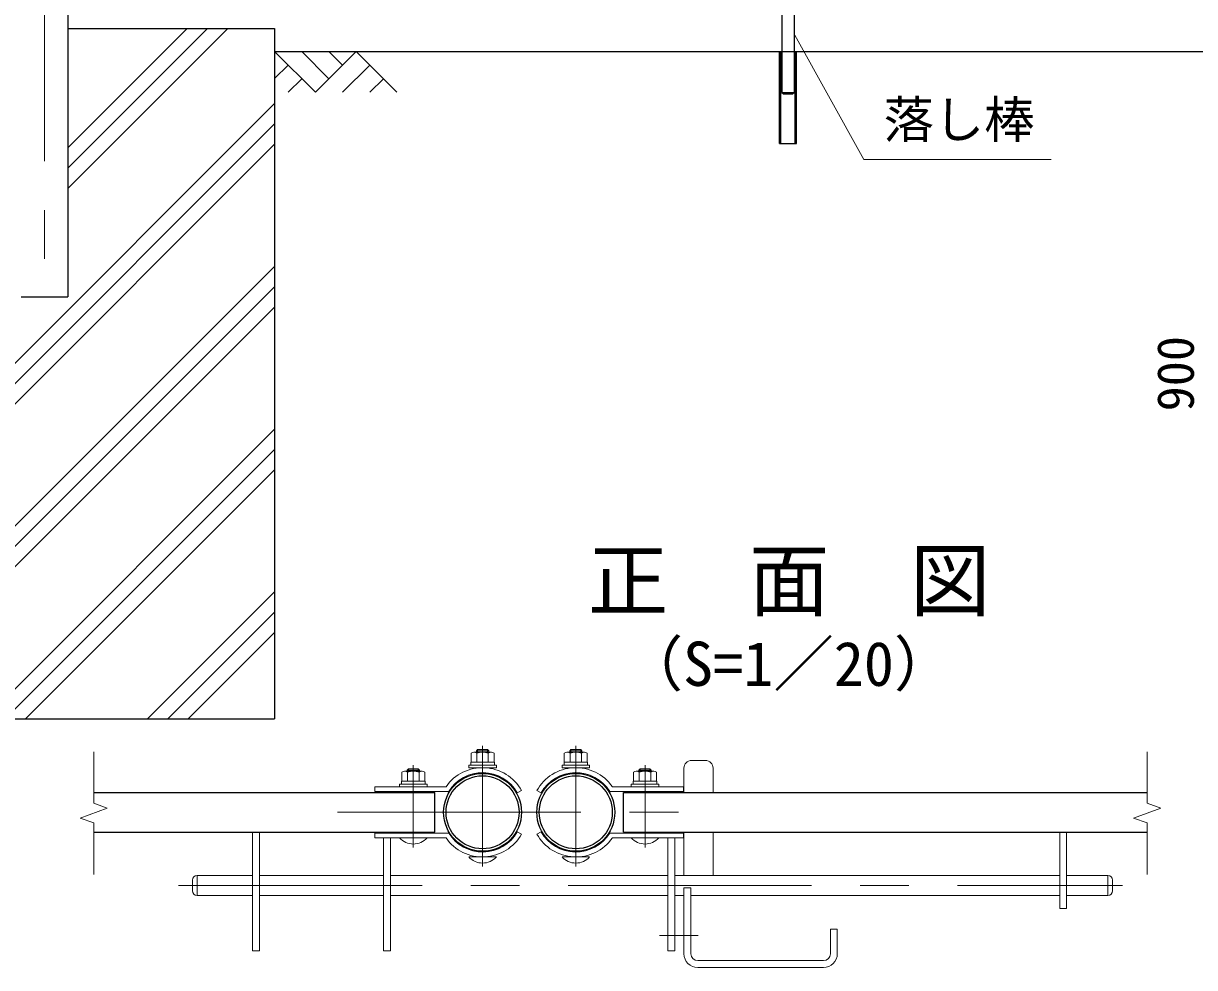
# Model space of a CAD drawing. Units: millimetres, scale not verified. Extents: x -4200 to 4200, y -2970 to 2970.
# Drawn here: x -513 to 1015, y -1881 to -650 of the extents above; entities that cross this region are included whole.
import ezdxf
from ezdxf.enums import TextEntityAlignment as Align

# ---------------------------------------------------------------- set-up
doc = ezdxf.new("R2010")
doc.units = ezdxf.units.MM
doc.header["$LTSCALE"] = 10
doc.linetypes.add('USER1', pattern=[50.8, 31.75, -6.35, 6.35, -6.35])
for name, color, linetype, lineweight in [('0-0_D-STR1', 1, 'Continuous', 25), ('0-1_D-STR3', 3, 'Continuous', 13), ('0-2_D-STR-DIM', 7, 'Continuous', 13), ('0-5_D-BMK', 2, 'USER1', 13), ('0-6_D-STR-TXT', 7, 'Continuous', 13), ('0-7_D-DCR-HCH', 7, 'Continuous', 13), ('0-8_D-BGD', 7, 'Continuous', 25), ('0-9_D-STR4', 7, 'Continuous', 25), ('0-B_D-TTL-TXT', 7, 'Continuous', 25)]:
    doc.layers.add(name, color=color, linetype=linetype, lineweight=lineweight)
doc.styles.add('ＭＳ ゴシック', font='')
doc.styles.get('ＭＳ ゴシック').set_extended_font_data('MS Gothic')

msp = doc.modelspace()

# ---------------------------------------------------------------- linework, layer by layer
at = {"layer": '0-0_D-STR1'}
for p, q in [((-454.93, -636.54), (-454.93, -1006.54)), ((-515.43, -1006.54), (-454.93, -1006.54)), ((-420.9, -1652.41), (23.9, -1652.41)), ((23.9, -1704.41), (23.9, -1652.41)), ((269.9, -1704.41), (269.9, -1652.41)), ((269.9, -1652.41), (952.81, -1652.41)), ((-420.9, -1704.41), (23.9, -1704.41)), ((269.9, -1704.41), (952.81, -1704.41))]:
    msp.add_line(p, q, dxfattribs=at)
for centre, radius in [((86.1, -1678.41), 50.8), ((86.1, -1678.41), 47.6), ((207.7, -1678.41), 50.8), ((207.7, -1678.41), 47.6)]:
    msp.add_circle(centre, radius, dxfattribs=at)
at = {"layer": '0-1_D-STR3', "lineweight": 25}
for p, q in [((476.42, -553.04), (476.42, -739.84)), ((492.42, -553.04), (492.42, -739.84)), ((476.42, -739.84), (478.42, -741.84)), ((476.42, -739.84), (492.42, -739.84)), ((478.42, -741.84), (490.42, -741.84))]:
    msp.add_line(p, q, dxfattribs=at)
at = {"layer": '0-1_D-STR3'}
for p, q in [((71.1, -1613.01), (71.1, -1601.41)), ((97.65, -1600.01), (74.56, -1600.01)), ((78.1, -1600.01), (78.1, -1598.21)), ((78.6, -1613.01), (78.6, -1601.41)), ((92.5, -1596.61), (79.7, -1596.61)), ((79.7, -1600.01), (79.7, -1596.61)), ((92.5, -1600.01), (92.5, -1596.61)), ((94.1, -1598.21), (92.5, -1596.61)), ((93.6, -1613.01), (93.6, -1601.41)), ((94.1, -1600.01), (94.1, -1598.21)), ((101.1, -1613.01), (101.1, -1601.41)), ((192.7, -1613.01), (192.7, -1601.41)), ((196.14, -1600.01), (219.23, -1600.01)), ((199.7, -1598.21), (201.3, -1596.61)), ((199.7, -1600.01), (199.7, -1598.21)), ((200.2, -1613.01), (200.2, -1601.41)), ((201.3, -1596.61), (214.1, -1596.61)), ((201.3, -1600.01), (201.3, -1596.61)), ((214.1, -1600.01), (214.1, -1596.61)), ((215.2, -1613.01), (215.2, -1601.41)), ((215.7, -1600.01), (215.7, -1598.21)), ((222.7, -1613.01), (222.7, -1601.41)), ((70.7, -1613.01), (101.5, -1613.01)), ((70.7, -1617.01), (70.7, -1613.01)), ((70.7, -1617.01), (101.5, -1617.01)), ((101.1, -1613.01), (71.1, -1613.01)), ((101.5, -1617.01), (101.5, -1613.01)), ((223.1, -1613.01), (192.3, -1613.01)), ((192.3, -1617.01), (192.3, -1613.01)), ((223.1, -1617.01), (192.3, -1617.01)), ((192.7, -1613.01), (222.7, -1613.01)), ((223.1, -1617.01), (223.1, -1613.01)), ((358.7, -1610.81), (376.7, -1610.81)), ((-19.2, -1637.81), (-19.2, -1626.21)), ((7.35, -1624.81), (-15.74, -1624.81)), ((-12.2, -1624.81), (-12.2, -1623.41)), ((-11.7, -1637.81), (-11.7, -1626.21)), ((2.2, -1621.81), (-10.6, -1621.81)), ((-10.6, -1624.81), (-10.6, -1621.81)), ((2.2, -1624.81), (2.2, -1621.81)), ((3.8, -1623.41), (2.2, -1621.81)), ((3.3, -1637.81), (3.3, -1626.21)), ((3.8, -1624.81), (3.8, -1623.41)), ((10.8, -1637.81), (10.8, -1626.21)), ((283, -1637.81), (283, -1626.21)), ((286.44, -1624.81), (309.53, -1624.81)), ((290, -1623.41), (291.6, -1621.81)), ((290, -1624.81), (290, -1623.41)), ((290.5, -1637.81), (290.5, -1626.21)), ((291.6, -1621.81), (304.4, -1621.81)), ((291.6, -1624.81), (291.6, -1621.81)), ((304.4, -1624.81), (304.4, -1621.81)), ((305.5, -1637.81), (305.5, -1626.21)), ((306, -1624.81), (306, -1623.41)), ((313, -1637.81), (313, -1626.21)), ((348.7, -1620.81), (348.7, -1652.41)), ((386.7, -1620.81), (386.7, -1652.41)), ((-54.2, -1645.01), (-54.2, -1651.41)), ((38.43, -1645.01), (-54.2, -1645.01)), ((-19.6, -1637.81), (11.2, -1637.81)), ((-19.6, -1641.81), (-19.6, -1637.81)), ((-19.6, -1641.81), (11.2, -1641.81)), ((10.8, -1637.81), (-19.2, -1637.81)), ((11.2, -1641.81), (11.2, -1637.81)), ((255.36, -1645.01), (348, -1645.01)), ((313.4, -1637.81), (282.6, -1637.81)), ((282.6, -1641.81), (282.6, -1637.81)), ((313.4, -1641.81), (282.6, -1641.81)), ((283, -1637.81), (313, -1637.81)), ((313.4, -1641.81), (313.4, -1637.81)), ((348, -1645.01), (348, -1651.41)), ((41.89, -1651.41), (-54.2, -1651.41)), ((136.9, -1650.01), (131.31, -1653.14)), ((156.9, -1650.01), (162.48, -1653.14)), ((251.9, -1651.41), (348, -1651.41)), ((-204.9, -1704.41), (-204.9, -1858.81)), ((-54.2, -1711.81), (-54.2, -1705.41)), ((41.89, -1705.41), (-54.2, -1705.41)), ((-15.5, -1705.01), (-14.47, -1704.41)), ((-15.5, -1705.41), (-15.5, -1705.01)), ((7.1, -1705.01), (6.06, -1704.41)), ((7.1, -1705.41), (7.1, -1705.01)), ((136.9, -1706.82), (131.31, -1703.69)), ((156.9, -1706.82), (162.48, -1703.69)), ((251.9, -1705.41), (348, -1705.41)), ((286.7, -1705.01), (287.73, -1704.41)), ((286.7, -1705.41), (286.7, -1705.01)), ((309.3, -1705.01), (308.26, -1704.41)), ((309.3, -1705.41), (309.3, -1705.01)), ((327.7, -1704.41), (327.7, -1705.41)), ((336.7, -1704.41), (336.7, -1705.41)), ((348, -1711.81), (348, -1705.41)), ((348.7, -1704.41), (348.7, -1760.81)), ((386.7, -1704.41), (386.7, -1760.81)), ((838.7, -1704.41), (838.7, -1803.81)), ((847.7, -1704.41), (847.7, -1803.81)), ((38.43, -1711.81), (-54.2, -1711.81)), ((-42.9, -1711.81), (-42.9, -1858.81)), ((13.8, -1711.81), (-22.2, -1711.81)), ((255.36, -1711.81), (348, -1711.81)), ((280, -1711.81), (316, -1711.81)), ((336.7, -1711.81), (336.7, -1858.81)), ((104.1, -1736.61), (68.1, -1736.61)), ((74.8, -1736.61), (74.8, -1735.51)), ((97.4, -1736.61), (97.4, -1735.51)), ((189.7, -1736.61), (225.7, -1736.61)), ((196.4, -1736.61), (196.4, -1735.51)), ((219, -1736.61), (219, -1735.51)), ((-292.3, -1766.81), (-292.3, -1780.81)), ((-286.3, -1760.81), (-213.9, -1760.81)), ((-286.3, -1760.81), (-286.3, -1786.81)), ((-204.9, -1760.81), (-42.9, -1760.81)), ((-33.9, -1760.81), (327.7, -1760.81)), ((336.7, -1760.81), (838.7, -1760.81)), ((847.7, -1760.81), (901.7, -1760.81)), ((901.7, -1760.81), (901.7, -1786.81)), ((907.7, -1766.81), (907.7, -1780.81)), ((-286.3, -1786.81), (-213.9, -1786.81)), ((-204.9, -1786.81), (-42.9, -1786.81)), ((-33.9, -1786.81), (327.7, -1786.81)), ((336.7, -1786.81), (348.7, -1786.81)), ((348.7, -1776.81), (348.7, -1862.81)), ((348.7, -1776.81), (357.7, -1776.81)), ((357.7, -1776.81), (357.7, -1862.81)), ((357.7, -1786.81), (838.7, -1786.81)), ((847.7, -1786.81), (901.7, -1786.81)), ((838.7, -1803.81), (847.7, -1803.81)), ((539.7, -1830.81), (539.7, -1862.81)), ((539.7, -1830.81), (548.7, -1830.81)), ((548.7, -1830.81), (548.7, -1862.81)), ((366.7, -1871.81), (530.7, -1871.81)), ((366.7, -1880.81), (530.7, -1880.81))]:
    msp.add_line(p, q, dxfattribs=at)
at = {"layer": '0-1_D-STR3', "lineweight": 25}
msp.add_lwpolyline([(478.42, -741.84), (490.42, -741.84), (492.42, -739.84)], dxfattribs=at)
at = {"layer": '0-1_D-STR3'}
for points in [[(94.1, -1598.21), (78.1, -1598.21), (79.7, -1596.61)], [(199.7, -1598.21), (215.7, -1598.21), (214.1, -1596.61)], [(3.8, -1623.41), (-12.2, -1623.41), (-10.6, -1621.81)], [(290, -1623.41), (306, -1623.41), (304.4, -1621.81)], [(-213.9, -1704.41), (-213.9, -1858.81), (-204.9, -1858.81)], [(-33.9, -1711.81), (-33.9, -1858.81), (-42.9, -1858.81)], [(327.7, -1711.81), (327.7, -1858.81), (336.7, -1858.81)]]:
    msp.add_lwpolyline(points, dxfattribs=at)
for points in [[(104.1, -1617.01), (104.1, -1620.21), (68.1, -1620.21), (68.1, -1617.01)], [(189.7, -1617.01), (189.7, -1620.21), (225.7, -1620.21), (225.7, -1617.01)], [(13.8, -1641.81), (13.8, -1645.01), (-22.2, -1645.01), (-22.2, -1641.81)], [(280, -1641.81), (280, -1645.01), (316, -1645.01), (316, -1641.81)]]:
    msp.add_lwpolyline(points, close=True, dxfattribs=at)
for centre, radius, start, end in [((74.85, -1605.71), 5.7, 48.86505, 131.13495), ((86.1, -1620.8), 20.79, 68.85295, 111.14705), ((97.35, -1605.7), 5.7, 48.83491, 131.16509), ((196.45, -1605.7), 5.7, 48.83491, 131.16509), ((207.7, -1620.8), 20.79, 68.85295, 111.14705), ((218.95, -1605.71), 5.7, 48.86505, 131.13495), ((358.7, -1620.81), 10, 90, 180), ((376.7, -1620.81), 10, 0, 90), ((-15.45, -1630.51), 5.7, 48.86505, 131.13495), ((-4.2, -1645.6), 20.79, 68.85295, 111.14705), ((7.05, -1630.5), 5.7, 48.83491, 131.16509), ((86.1, -1678.41), 58.2, 29.2082, 144.97854), ((86.1, -1678.41), 51.8, 29.2082, 148.58483), ((207.7, -1678.41), 58.2, 35.02146, 150.7918), ((207.7, -1678.41), 51.8, 31.41517, 150.7918), ((286.75, -1630.5), 5.7, 48.83491, 131.16509), ((298, -1645.6), 20.79, 68.85295, 111.14705), ((309.25, -1630.51), 5.7, 48.86505, 131.13495), ((-9.85, -1717.82), 13.99, 106.71589, 113.81332), ((-9.85, -1717.82), 13.99, 66.18668, 73.28411), ((1.45, -1717.71), 13.9, 106.90112, 113.9872), ((1.45, -1717.71), 13.9, 66.0128, 73.09888), ((86.1, -1678.41), 58.2, 215.02146, 330.7918), ((86.1, -1678.41), 51.8, 211.41517, 330.7918), ((207.7, -1678.41), 58.2, 209.2082, 324.97854), ((207.7, -1678.41), 51.8, 209.2082, 328.58483), ((292.35, -1717.71), 13.9, 106.90112, 113.9872), ((292.35, -1717.71), 13.9, 66.0128, 73.09888), ((303.65, -1717.82), 13.99, 106.71589, 113.81332), ((303.65, -1717.82), 13.99, 66.18668, 73.28411), ((-4.2, -1695.56), 24.25, 222.07502, 317.92498), ((298, -1695.56), 24.25, 222.07502, 317.92498), ((86.1, -1720.36), 24.25, 222.07502, 317.92498), ((207.7, -1720.36), 24.25, 222.07502, 317.92498), ((-286.3, -1766.81), 6, 90, 180), ((901.7, -1766.81), 6, 0, 90), ((-286.3, -1780.81), 6, 180, 270), ((901.7, -1780.81), 6, 270, 0), ((366.7, -1862.81), 18, 180, 270), ((366.7, -1862.81), 9, 180, 270), ((530.7, -1862.81), 9, 270, 0), ((530.7, -1862.81), 18, 270, 0)]:
    msp.add_arc(centre, radius, start, end, dxfattribs=at)
at = {"layer": '0-2_D-STR-DIM'}
for p, q in [((-420.9, -1666.59), (-420.9, -1599.41)), ((952.81, -1666.59), (952.81, -1599.41)), ((-438.52, -1685.83), (-403.28, -1673)), ((-403.28, -1673), (-420.9, -1666.59)), ((935.19, -1685.83), (970.43, -1673)), ((970.43, -1673), (952.81, -1666.59)), ((-420.9, -1692.24), (-438.52, -1685.83)), ((-420.9, -1759.41), (-420.9, -1692.24)), ((952.81, -1692.24), (935.19, -1685.83)), ((952.81, -1759.41), (952.81, -1692.24))]:
    msp.add_line(p, q, dxfattribs=at)
at = {"layer": '0-5_D-BMK'}
for p, q in [((-485.18, 1519.74), (-485.18, -1017.12)), ((86.1, -1748.95), (86.1, -1591.59)), ((207.7, -1748.95), (207.7, -1591.59)), ((-4.2, -1724.15), (-4.2, -1616.79)), ((298, -1724.15), (298, -1616.79)), ((-103.1, -1678.41), (396.9, -1678.41)), ((-310.36, -1773.81), (920.79, -1773.81)), ((316.84, -1838.81), (367.13, -1838.81))]:
    msp.add_line(p, q, dxfattribs=at)
at = {"layer": '0-6_D-STR-TXT'}
msp.add_lwpolyline([(827.6, -827.53), (583.28, -827.53), (493.39, -665.31)], dxfattribs=at)
at = {"layer": '0-7_D-DCR-HCH'}
for p, q in [((-454.93, -865.17), (-246.3, -656.54)), ((-454.93, -838.65), (-272.82, -656.54)), ((-454.93, -812.14), (-299.33, -656.54)), ((-131.97, -739.75), (-185.18, -686.54)), ((-114.23, -722.02), (-149.7, -686.54)), ((-78.75, -686.54), (-131.97, -739.75)), ((-96.4, -704.37), (-114.23, -686.54)), ((-78.75, -686.54), (-25.54, -739.75)), ((-167.44, -704.28), (-185.18, -721.93)), ((-61.02, -704.28), (-96.65, -739.75)), ((-149.7, -722.02), (-167.52, -739.75)), ((-43.28, -722.02), (-61.1, -739.75)), ((-785.18, -1354.52), (-185.18, -754.52)), ((-785.18, -1381.04), (-185.18, -781.04)), ((-785.18, -1407.55), (-185.18, -807.55)), ((-775.07, -1556.54), (-185.18, -966.65)), ((-748.55, -1556.54), (-185.18, -993.17)), ((-722.03, -1556.54), (-185.18, -1019.69)), ((-562.94, -1556.54), (-185.18, -1178.78)), ((-536.42, -1556.54), (-185.18, -1205.3)), ((-509.9, -1556.54), (-185.18, -1231.82)), ((-350.8, -1556.54), (-185.18, -1390.92)), ((-324.29, -1556.54), (-185.18, -1417.43)), ((-297.77, -1556.54), (-185.18, -1443.95))]:
    msp.add_line(p, q, dxfattribs=at)
at = {"layer": '0-8_D-BGD'}
for p, q in [((-185.18, -686.54), (1214.82, -686.54)), ((473.32, -806.54), (473.32, -686.54)), ((474.92, -806.54), (474.92, -686.54)), ((493.92, -806.54), (493.92, -686.54)), ((495.52, -806.54), (495.52, -686.54)), ((473.32, -806.54), (495.52, -806.54)), ((473.32, -806.54), (495.52, -806.54))]:
    msp.add_line(p, q, dxfattribs=at)
at = {"layer": '0-9_D-STR4'}
for p, q in [((-454.93, -656.54), (-185.18, -656.54)), ((-185.18, -656.54), (-185.18, -1556.54)), ((-785.18, -1556.54), (-185.18, -1556.54))]:
    msp.add_line(p, q, dxfattribs=at)

# ---------------------------------------------------------------- texts
at = {"layer": '0-2_D-STR-DIM', "style": 'ＭＳ ゴシック'}
msp.add_text('900', height=48.09, rotation=90, dxfattribs=at).set_placement((1028.07, -1155.67), align=Align.BOTTOM_LEFT)
at = {"layer": '0-6_D-STR-TXT', "style": 'ＭＳ ゴシック'}
msp.add_text('落し棒', height=48.09, dxfattribs=at).set_placement((609.06, -813.8), align=Align.BOTTOM_LEFT)
at = {"layer": '0-B_D-TTL-TXT', "style": 'ＭＳ ゴシック'}
for s, height, p in [('正\u3000面\u3000図', 76.98, (223.4, -1437.72)), ('（S=1／20）', 57.7, (268.88, -1530.91))]:
    msp.add_text(s, height=height, dxfattribs=at).set_placement(p, align=Align.BOTTOM_LEFT)

doc.saveas('drawing.dxf')
